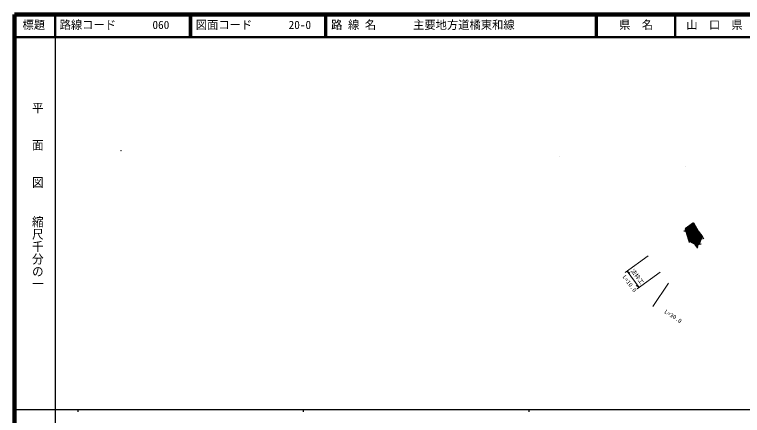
# Model space of a CAD drawing. Units: millimetres on the paper, with parts at other scales. Extents: x 40 to 680, y 20 to 380.
# Drawn here: x 40 to 362.8, y 202.4 to 380 of the extents above; entities that cross this region are included whole.
import ezdxf
from ezdxf.enums import TextEntityAlignment as Align

# ---------------------------------------------------------------- set-up
doc = ezdxf.new("R2010")
doc.units = ezdxf.units.MM
for name, color, linetype, lineweight in [('M-BGD', 7, 'Continuous', 25), ('M-BMK-HTXT', 7, 'Continuous', 13), ('M-STR-HTXT', 7, 'Continuous', 13), ('M-STR-STR3', 7, 'Continuous', 25), ('M-TTL', 2, 'Continuous', 140), ('M-TTL-BAND', 7, 'Continuous', 25), ('M-TTL-LINE', 7, 'Continuous', 50)]:
    doc.layers.add(name, color=color, linetype=linetype, lineweight=lineweight)
doc.layers.add('M-TTL-TXT', color=7, linetype='Continuous')
doc.styles.add('@ＭＳ ゴシック', font='')
doc.styles.add('ＭＳ ゴシック', font='')
doc.styles.get('@ＭＳ ゴシック').set_extended_font_data('@MS Gothic')
doc.styles.get('ＭＳ ゴシック').set_extended_font_data('MS Gothic')

msp = doc.modelspace()

# ---------------------------------------------------------------- linework, layer by layer
at = {"layer": 'M-BGD'}
for p, q in [((336.757, 284.181), (337.534, 284.143)), ((338.986, 279.119), (339.504, 279.438))]:
    msp.add_line(p, q, dxfattribs=at)
at = {"layer": 'M-BMK-HTXT'}
for centre, radius in [((87.181, 319.706), 0.0313), ((87.181, 319.706), 0.025), ((87.181, 319.706), 0.0188), ((87.181, 319.706), 0.0125), ((87.181, 319.706), 0.0063), ((281.829, 317.083), 0.0313), ((281.829, 317.083), 0.025), ((281.829, 317.083), 0.0188), ((281.829, 317.083), 0.0125), ((281.829, 317.083), 0.0063), ((337.341, 312.809), 0.0313), ((337.341, 312.809), 0.025), ((337.341, 312.809), 0.0188), ((337.341, 312.809), 0.0125), ((337.341, 312.809), 0.0063)]:
    msp.add_circle(centre, radius, dxfattribs=at)
at = {"layer": 'M-STR-HTXT'}
for p, q in [((321.026, 273.181), (310.819, 265.754)), ((311.628, 266.342), (312.85, 265.376)), ((311.628, 266.342), (316.913, 259.078)), ((316.105, 258.49), (326.312, 265.917)), ((316.913, 259.078), (315.691, 260.044)), ((323.086, 250.596), (329.926, 260.951))]:
    msp.add_line(p, q, dxfattribs=at)
at = {"layer": 'M-STR-STR3'}
for p, q in [((341.037, 287.496), (340.618, 287.19)), ((341.037, 287.496), (341.654, 286.351)), ((337.513, 284.931), (337.851, 284.304)), ((338.017, 285.297), (337.597, 284.992)), ((337.597, 284.992), (337.941, 284.353)), ((337.851, 284.304), (337.666, 284.205)), ((337.945, 284.128), (337.727, 284.01)), ((338.394, 284.596), (337.941, 284.353)), ((337.945, 284.128), (338.562, 282.983)), ((338.017, 285.297), (338.394, 284.596)), ((338.489, 284.42), (338.036, 284.177)), ((338.036, 284.177), (338.652, 283.032)), ((338.52, 285.663), (338.101, 285.358)), ((338.101, 285.358), (338.485, 284.645)), ((338.937, 284.889), (338.485, 284.645)), ((338.489, 284.42), (339.816, 281.955)), ((338.52, 285.663), (338.937, 284.889)), ((339.032, 284.713), (338.579, 284.469)), ((338.579, 284.469), (339.906, 282.004)), ((339.024, 286.03), (338.604, 285.725)), ((338.604, 285.725), (339.028, 284.938)), ((339.024, 286.03), (339.48, 285.181)), ((339.48, 285.181), (339.028, 284.938)), ((339.032, 284.713), (340.359, 282.247)), ((339.527, 286.396), (339.108, 286.091)), ((339.108, 286.091), (339.571, 285.23)), ((339.575, 285.005), (339.123, 284.761)), ((339.123, 284.761), (340.45, 282.296)), ((339.527, 286.396), (340.024, 285.474)), ((340.024, 285.474), (339.571, 285.23)), ((339.575, 285.005), (340.191, 283.86)), ((340.031, 286.763), (339.611, 286.458)), ((339.611, 286.458), (340.114, 285.522)), ((340.119, 285.298), (339.666, 285.054)), ((339.666, 285.054), (340.282, 283.909)), ((340.031, 286.763), (340.567, 285.766)), ((340.567, 285.766), (340.114, 285.522)), ((340.534, 287.129), (340.115, 286.824)), ((340.115, 286.824), (340.658, 285.815)), ((340.119, 285.298), (340.735, 284.153)), ((340.662, 285.59), (340.209, 285.346)), ((340.209, 285.346), (340.825, 284.202)), ((340.735, 284.153), (340.282, 283.909)), ((340.534, 287.129), (341.11, 286.059)), ((340.618, 287.19), (341.201, 286.107)), ((341.11, 286.059), (340.658, 285.815)), ((340.662, 285.59), (341.278, 284.445)), ((341.205, 285.882), (340.753, 285.639)), ((340.753, 285.639), (341.369, 284.494)), ((341.278, 284.445), (340.825, 284.202)), ((341.373, 284.269), (340.92, 284.026)), ((341.654, 286.351), (341.201, 286.107)), ((341.205, 285.882), (341.821, 284.738)), ((341.748, 286.175), (341.296, 285.931)), ((341.296, 285.931), (341.912, 284.787)), ((341.821, 284.738), (341.369, 284.494)), ((341.373, 284.269), (341.989, 283.124)), ((341.916, 284.562), (341.463, 284.318)), ((341.463, 284.318), (342.08, 283.173)), ((341.748, 286.175), (342.365, 285.03)), ((342.365, 285.03), (341.912, 284.787)), ((341.916, 284.562), (342.532, 283.417)), ((342.459, 284.854), (342.007, 284.61)), ((342.007, 284.61), (342.623, 283.466)), ((342.459, 284.854), (343.076, 283.709)), ((337.727, 284.01), (338.124, 282.748)), ((338.562, 282.983), (338.124, 282.748)), ((338.656, 282.807), (338.204, 282.563)), ((338.204, 282.563), (338.82, 281.419)), ((338.317, 282.136), (338.729, 281.37)), ((338.317, 282.136), (338.583, 281.291)), ((338.729, 281.37), (338.583, 281.291)), ((338.824, 281.194), (338.644, 281.097)), ((340.191, 283.86), (338.652, 283.032)), ((338.656, 282.807), (339.273, 281.662)), ((340.286, 283.684), (338.747, 282.856)), ((338.747, 282.856), (339.363, 281.711)), ((339.273, 281.662), (338.82, 281.419)), ((338.824, 281.194), (339.03, 280.81)), ((339.367, 281.486), (338.915, 281.243)), ((338.915, 281.243), (339.119, 280.862)), ((339.03, 280.81), (339.726, 279.726)), ((339.119, 280.862), (339.813, 279.782)), ((339.816, 281.955), (339.363, 281.711)), ((339.367, 281.486), (339.563, 281.123)), ((339.911, 281.779), (339.458, 281.535)), ((339.458, 281.535), (339.651, 281.176)), ((339.563, 281.123), (340.246, 280.059)), ((339.651, 281.176), (340.332, 280.115)), ((340.359, 282.247), (339.906, 282.004)), ((339.911, 281.779), (340.095, 281.437)), ((340.454, 282.071), (340.001, 281.827)), ((340.001, 281.827), (340.183, 281.489)), ((340.095, 281.437), (340.765, 280.393)), ((340.183, 281.489), (340.852, 280.448)), ((340.286, 283.684), (340.902, 282.54)), ((340.829, 283.977), (340.377, 283.733)), ((340.377, 283.733), (340.993, 282.588)), ((340.902, 282.54), (340.45, 282.296)), ((340.454, 282.071), (340.627, 281.75)), ((340.997, 282.363), (340.545, 282.12)), ((340.545, 282.12), (340.715, 281.802)), ((340.627, 281.75), (341.284, 280.726)), ((340.715, 281.802), (341.371, 280.781)), ((340.829, 283.977), (341.446, 282.832)), ((340.92, 284.026), (341.536, 282.881)), ((341.446, 282.832), (340.993, 282.588)), ((340.997, 282.363), (341.159, 282.063)), ((341.54, 282.656), (341.088, 282.412)), ((341.088, 282.412), (341.247, 282.116)), ((341.159, 282.063), (341.803, 281.059)), ((341.247, 282.116), (341.89, 281.115)), ((341.803, 281.059), (341.371, 280.781)), ((341.911, 280.891), (341.479, 280.613)), ((341.989, 283.124), (341.536, 282.881)), ((341.54, 282.656), (341.691, 282.377)), ((342.084, 282.948), (341.631, 282.705)), ((341.631, 282.705), (341.78, 282.429)), ((341.691, 282.377), (342.323, 281.392)), ((341.78, 282.429), (342.409, 281.448)), ((342.323, 281.392), (341.89, 281.115)), ((341.911, 280.891), (342.614, 279.797)), ((342.431, 281.224), (341.998, 280.946)), ((341.998, 280.946), (342.7, 279.852)), ((342.532, 283.417), (342.08, 283.173)), ((342.084, 282.948), (342.223, 282.69)), ((342.627, 283.241), (342.174, 282.997)), ((342.174, 282.997), (342.312, 282.742)), ((342.223, 282.69), (342.842, 281.726)), ((342.312, 282.742), (342.928, 281.781)), ((342.842, 281.726), (342.409, 281.448)), ((342.431, 281.224), (343.133, 280.13)), ((342.95, 281.557), (342.517, 281.28)), ((342.517, 281.28), (343.219, 280.186)), ((343.076, 283.709), (342.623, 283.466)), ((342.627, 283.241), (342.755, 283.003)), ((343.17, 283.533), (342.718, 283.29)), ((342.718, 283.29), (342.844, 283.056)), ((342.755, 283.003), (343.361, 282.059)), ((342.844, 283.056), (343.448, 282.115)), ((343.361, 282.059), (342.928, 281.781)), ((342.95, 281.557), (343.652, 280.463)), ((343.469, 281.891), (343.037, 281.613)), ((343.037, 281.613), (343.739, 280.519)), ((343.17, 283.533), (343.285, 283.32)), ((343.289, 283.313), (343.88, 282.392)), ((343.88, 282.392), (343.448, 282.115)), ((343.469, 281.891), (344.171, 280.797)), ((344.731, 281.911), (343.517, 278.356)), ((343.988, 282.224), (343.556, 281.946)), ((343.556, 281.946), (344.193, 280.954)), ((343.988, 282.224), (344.405, 281.575)), ((344.193, 280.954), (344.405, 281.575)), ((344.731, 281.911), (345.438, 280.69)), ((339.726, 279.726), (339.527, 279.598)), ((339.834, 279.558), (339.726, 279.488)), ((339.726, 279.488), (339.962, 279.359)), ((340.246, 280.059), (339.813, 279.782)), ((339.834, 279.558), (339.962, 279.359)), ((340.354, 279.891), (339.921, 279.613)), ((339.921, 279.613), (340.151, 279.255)), ((340.151, 279.255), (341.023, 278.776)), ((340.765, 280.393), (340.332, 280.115)), ((340.354, 279.891), (341.056, 278.797)), ((340.873, 280.224), (340.44, 279.947)), ((340.44, 279.947), (341.143, 278.853)), ((341.284, 280.726), (340.852, 280.448)), ((340.873, 280.224), (341.575, 279.13)), ((341.392, 280.558), (340.96, 280.28)), ((340.96, 280.28), (341.662, 279.186)), ((341.056, 278.797), (341.023, 278.776)), ((341.575, 279.13), (341.143, 278.853)), ((341.683, 278.962), (341.251, 278.684)), ((341.251, 278.684), (341.283, 278.633)), ((341.283, 278.633), (342.153, 278.156)), ((341.392, 280.558), (342.094, 279.464)), ((341.479, 280.613), (342.181, 279.519)), ((342.094, 279.464), (341.662, 279.186)), ((341.683, 278.962), (342.067, 278.363)), ((342.202, 279.295), (341.77, 279.018)), ((341.77, 279.018), (342.159, 278.411)), ((343.031, 276.45), (341.82, 278.187)), ((342.153, 278.156), (342.067, 278.363)), ((342.299, 278.071), (342.159, 278.411)), ((342.614, 279.797), (342.181, 279.519)), ((342.202, 279.295), (342.616, 278.65)), ((342.722, 279.628), (342.289, 279.351)), ((342.289, 279.351), (342.708, 278.698)), ((342.299, 278.071), (342.499, 277.941)), ((342.823, 278.149), (342.499, 277.941)), ((342.989, 278.018), (342.587, 277.759)), ((342.823, 278.149), (342.616, 278.65)), ((343.133, 280.13), (342.7, 279.852)), ((342.911, 278.206), (342.708, 278.698)), ((342.722, 279.628), (343.166, 278.937)), ((342.799, 276.851), (343.143, 278.088)), ((343.241, 279.962), (342.808, 279.684)), ((342.808, 279.684), (343.257, 278.985)), ((343.351, 278.488), (342.911, 278.206)), ((343.517, 278.356), (342.989, 278.018)), ((343.351, 278.488), (343.166, 278.937)), ((343.652, 280.463), (343.219, 280.186)), ((343.241, 279.962), (343.641, 279.339)), ((343.401, 278.637), (343.257, 278.985)), ((343.76, 280.295), (343.328, 280.017)), ((343.328, 280.017), (343.683, 279.463)), ((343.401, 278.637), (343.641, 279.339)), ((343.517, 278.356), (344.466, 278.394)), ((343.683, 279.463), (343.895, 280.084)), ((344.171, 280.797), (343.739, 280.519)), ((343.76, 280.295), (343.895, 280.084)), ((344.026, 280.465), (343.847, 280.351)), ((343.847, 280.351), (343.938, 280.209)), ((343.938, 280.209), (344.026, 280.465)), ((344.324, 280.702), (344.854, 280.702))]:
    msp.add_line(p, q, dxfattribs=at)
for points in [[(341.026, 287.735), (337.301, 285.023), (338.057, 282.618), (338.943, 279.801), (342.183, 278.021), (342.587, 277.759)], [(341.026, 287.735), (343.161, 284.078), (344.731, 281.911)], [(337.513, 284.931), (337.452, 284.886), (337.666, 284.205)], [(338.644, 281.097), (339.029, 279.871), (339.527, 279.598)]]:
    msp.add_lwpolyline(points, dxfattribs=at)
at = {"layer": 'M-TTL'}
for p, q in [((40, 380), (40, 20)), ((680, 380), (40, 380))]:
    msp.add_line(p, q, dxfattribs=at)
at = {"layer": 'M-TTL-BAND'}
for p, q in [((58, 370), (58, 20)), ((40, 205), (579, 205)), ((68, 205), (68, 204)), ((168, 205), (168, 204)), ((268, 205), (268, 204))]:
    msp.add_line(p, q, dxfattribs=at)
at = {"layer": 'M-TTL-LINE'}
for p, q in [((58, 380), (58, 370)), ((117.75, 380), (117.75, 370)), ((118.25, 380), (118.25, 370)), ((177.75, 380), (177.75, 370)), ((178.25, 380), (178.25, 370)), ((297.75, 380), (297.75, 370)), ((298.25, 380), (298.25, 370)), ((333, 380), (333, 370)), ((40, 370), (680, 370))]:
    msp.add_line(p, q, dxfattribs=at)

# ---------------------------------------------------------------- texts
at = {"layer": 'M-STR-HTXT', "style": 'ＭＳ ゴシック'}
for s, rotation, p in [('法枠工', 306, (312.733, 266.185)), ('L=10.0', 306, (309.031, 263.455)), ('L=30.0', 327.2, (327.605, 247.422))]:
    msp.add_text(s, height=1.833, rotation=rotation, dxfattribs=at).set_placement(p, align=Align.BOTTOM_LEFT)
at = {"layer": 'M-TTL-BAND', "style": '@ＭＳ ゴシック', "width": 1.1}
for s, p in [('平\u3000\u3000面\u3000\u3000図', (47.277, 341.475)), ('縮尺千分の一', (47.277, 291.03))]:
    msp.add_text(s, height=3.666, rotation=270, dxfattribs=at).set_placement(p, align=Align.BOTTOM_LEFT)
at = {"layer": 'M-TTL-TXT', "style": 'ＭＳ ゴシック'}
for s, p in [('標題', (43.5, 372.5)), ('路線コード', (60, 372.5)), ('路 線 名', (180.38, 372.5)), ('主要地方道橘東和線', (216.734, 372.5)), ('県\u3000名', (308.125, 372.5)), ('山\u3000口\u3000県', (337.875, 372.5)), ('060', (101.142, 372.5)), ('図面コード', (120.38, 372.5)), ('20-0', (161.521, 372.5))]:
    msp.add_text(s, height=3.666, dxfattribs=at).set_placement(p, align=Align.BOTTOM_LEFT)

doc.saveas('drawing.dxf')
